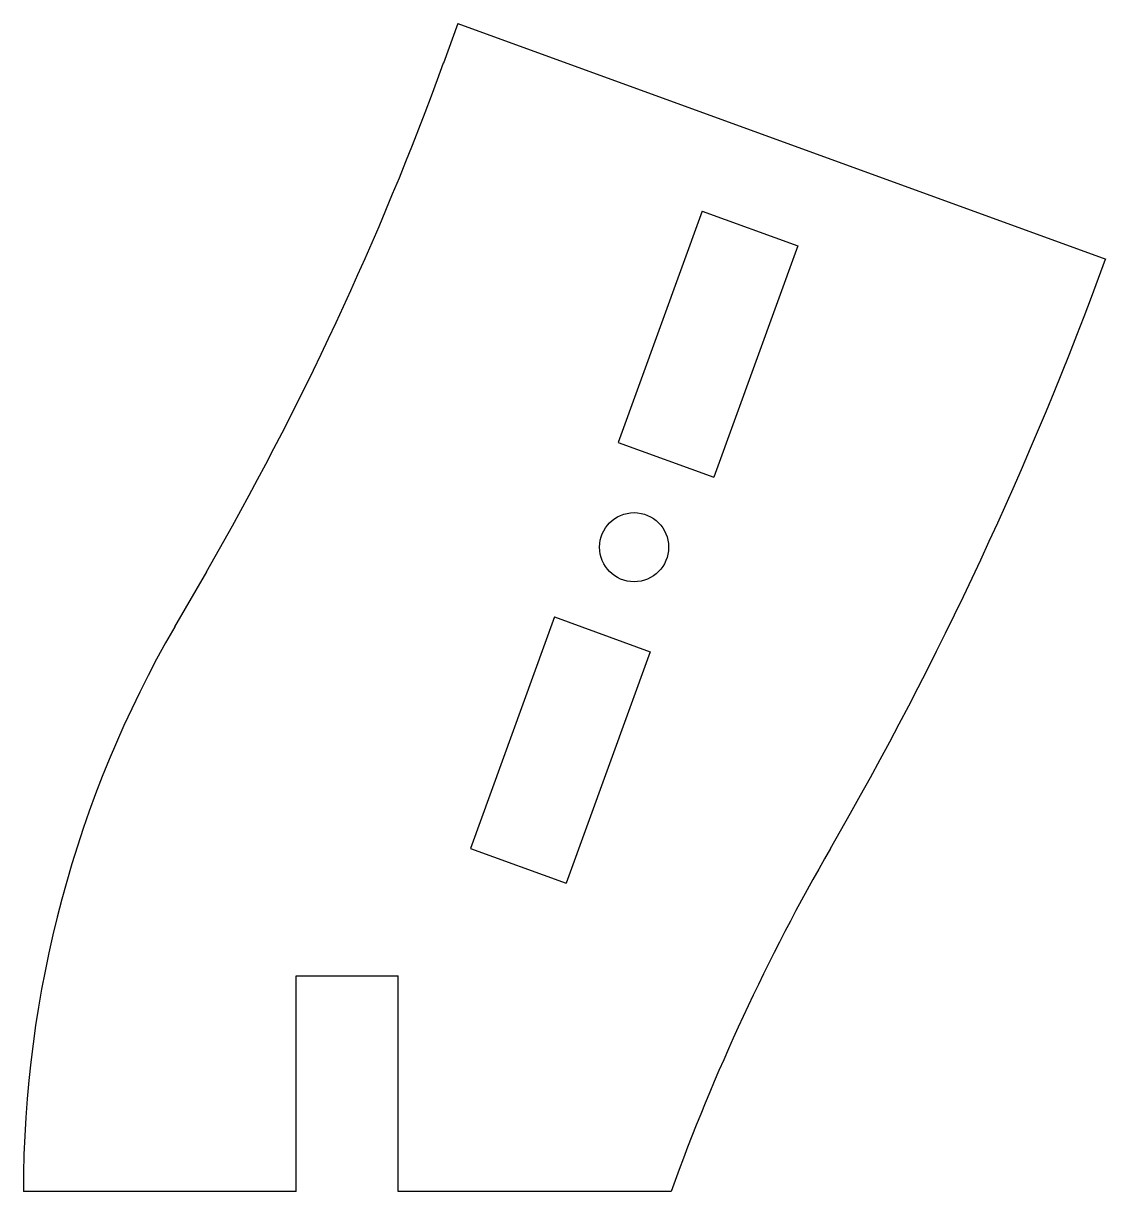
# Model space of a CAD drawing. Header units: inches. Extents: x -0.38 to 0.88, y -1 to 0.35.
import ezdxf

# ---------------------------------------------------------------- set-up
doc = ezdxf.new("R2010")
doc.units = ezdxf.units.IN
doc.header["$MEASUREMENT"] = 0

msp = doc.modelspace()

# ---------------------------------------------------------------- linework, layer by layer
at = {"color": 7, "linetype": 'Continuous', "lineweight": 25}
for p, q in [((0.1283, 0.3524), (0.1116, 0.3065)), ((0.1283, 0.3524), (0.8783, 0.0794)), ((0.411, 0.1351), (0.3136, -0.1328)), ((0.411, 0.1351), (0.5219, 0.0947)), ((0.5219, 0.0947), (0.4245, -0.1731)), ((0.3136, -0.1328), (0.4245, -0.1731)), ((-0.1631, -0.2825), (-0.1998, -0.346)), ((0.24, -0.3348), (0.1426, -0.6026)), ((0.24, -0.3348), (0.3509, -0.3751)), ((0.3509, -0.3751), (0.2534, -0.643)), ((0.1426, -0.6026), (0.2534, -0.643)), ((-0.059, -1), (-0.059, -0.75)), ((-0.059, -0.75), (0.059, -0.75)), ((0.059, -1), (0.059, -0.75)), ((-0.059, -1), (-0.375, -1)), ((0.375, -1), (0.059, -1))]:
    msp.add_line(p, q, dxfattribs=at)
msp.add_circle((0.3322, -0.254), 0.04, dxfattribs=at)
for centre, radius, start, end in [((-3.3923, 1.5819), 3.7288, 330, 340), ((-3.2099, 1.5736), 4.3526, 330, 339.9233), ((0.933, -1), 1.308, 150, 180), ((2.7038, -1.8407), 2.4759, 150, 160.1504)]:
    msp.add_arc(centre, radius, start, end, dxfattribs=at)

doc.saveas('drawing.dxf')
